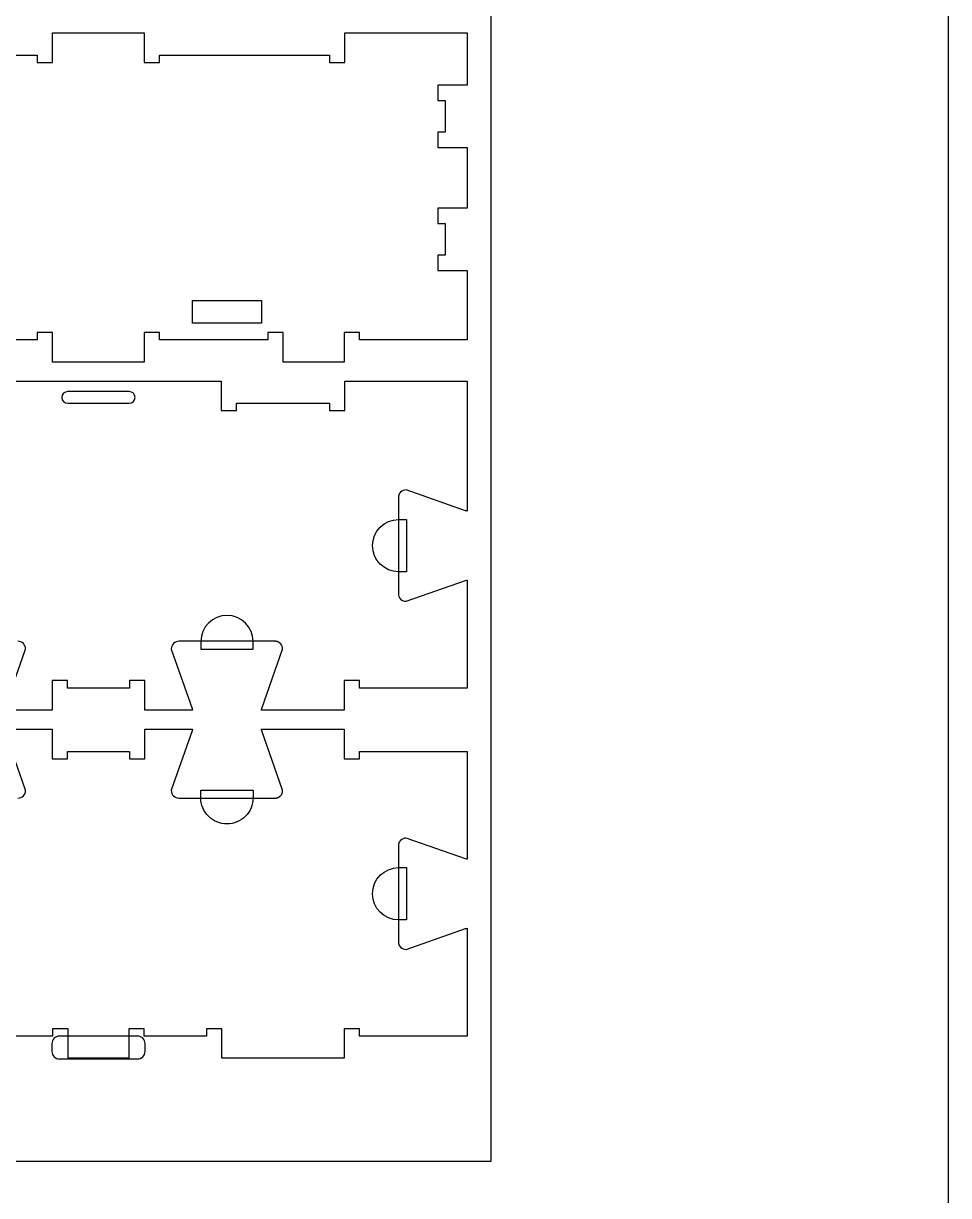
# Model space of a CAD drawing. Extents: x 0 to 4485, y 0 to 8771.
# Drawn here: x 2431 to 3183, y 3783 to 4736 of the extents above; entities that cross this region are included whole.
import ezdxf

# ---------------------------------------------------------------- set-up
doc = ezdxf.new("R2010")
doc.units = 0
for name, color, linetype in [('0_SHEET_SPRUCEPLY_2440X122', 1, 'CONTINUOUS'), ('3_ANYTOOL_CUTTHROUGH_INSID', 4, 'CONTINUOUS'), ('4_ANYTOOL_CUTTHROUGH_OUTSI', 5, 'CONTINUOUS'), ('5_ANYTOOL_HALF_MILL_9MM_IN', 3, 'CONTINUOUS'), ('DONOTCUT', 7, 'CONTINUOUS')]:
    doc.layers.add(name, color=color, linetype=linetype)

msp = doc.modelspace()

# ---------------------------------------------------------------- linework, layer by layer
at = {"layer": '0_SHEET_SPRUCEPLY_2440X122'}
msp.add_lwpolyline([(371.7, 5030.99), (371.7, 3810.99), (2811.7, 3810.99), (2811.7, 5030.99)], close=True, dxfattribs=at)
at = {"layer": '3_ANYTOOL_CUTTHROUGH_INSID', "color": 4}
msp.add_lwpolyline([(2625, 4492.12), (2568.8, 4492.12), (2568.8, 4510.62), (2625, 4510.62)], close=True, dxfattribs=at)
msp.add_lwpolyline([(2625, 4492.12), (2568.8, 4492.12), (2568.8, 4510.62), (2625, 4510.62)], close=True, dxfattribs=at)
msp.add_lwpolyline([(2467.45, 4427.12), (2517.45, 4427.12, 1), (2517.45, 4436.62), (2467.45, 4436.62, 1)], format="xyb", close=True, dxfattribs=at)
msp.add_lwpolyline([(2467.45, 4427.12), (2517.45, 4427.12, 1), (2517.45, 4436.62), (2467.45, 4436.62, 1)], format="xyb", close=True, dxfattribs=at)
at = {"layer": '4_ANYTOOL_CUTTHROUGH_OUTSI', "color": 5}
msp.add_lwpolyline([(2342.45, 4710.12), (2442.7, 4710.12), (2442.7, 4704.12), (2455.2, 4704.12), (2455.2, 4728.12), (2529.7, 4728.12), (2529.7, 4704.12), (2542.2, 4704.12), (2542.2, 4710.12), (2642.45, 4710.12), (2680.2, 4710.12), (2680.2, 4704.12), (2692.7, 4704.12), (2692.7, 4704.37), (2692.7, 4704.37), (2692.7, 4728.12), (2792.2, 4728.12), (2792.2, 4685.62), (2768.2, 4685.62), (2768.2, 4673.12), (2774.2, 4673.12), (2774.2, 4647.62), (2768.2, 4647.62), (2768.2, 4635.12), (2792.2, 4635.12), (2792.2, 4585.62), (2768.2, 4585.62), (2768.2, 4573.12), (2774.2, 4573.12), (2774.2, 4547.62), (2768.2, 4547.62), (2768.2, 4535.12), (2792.2, 4535.12), (2792.2, 4478.62), (2704.7, 4478.62), (2704.7, 4484.62), (2692.2, 4484.62), (2692.2, 4484.37), (2692.2, 4484.37), (2692.2, 4460.62), (2642.7, 4460.62), (2642.7, 4484.62), (2630.2, 4484.62), (2630.2, 4478.62), (2542.2, 4478.62), (2542.2, 4484.62), (2529.7, 4484.62), (2529.7, 4460.62), (2455.2, 4460.62), (2455.2, 4484.62), (2442.7, 4484.62), (2442.7, 4478.62), (2354.7, 4478.62)], dxfattribs=at)
msp.add_lwpolyline([(2342.45, 4710.12), (2442.7, 4710.12), (2442.7, 4704.12), (2455.2, 4704.12), (2455.2, 4728.12), (2529.7, 4728.12), (2529.7, 4704.12), (2542.2, 4704.12), (2542.2, 4710.12), (2642.45, 4710.12), (2680.2, 4710.12), (2680.2, 4704.12), (2692.7, 4704.12), (2692.7, 4704.37), (2692.7, 4704.37), (2692.7, 4728.12), (2792.2, 4728.12), (2792.2, 4685.62), (2768.2, 4685.62), (2768.2, 4673.12), (2774.2, 4673.12), (2774.2, 4647.62), (2768.2, 4647.62), (2768.2, 4635.12), (2792.2, 4635.12), (2792.2, 4585.62), (2768.2, 4585.62), (2768.2, 4573.12), (2774.2, 4573.12), (2774.2, 4547.62), (2768.2, 4547.62), (2768.2, 4535.12), (2792.2, 4535.12), (2792.2, 4478.62), (2704.7, 4478.62), (2704.7, 4484.62), (2692.2, 4484.62), (2692.2, 4484.37), (2692.2, 4484.37), (2692.2, 4460.62), (2642.7, 4460.62), (2642.7, 4484.62), (2630.2, 4484.62), (2630.2, 4478.62), (2542.2, 4478.62), (2542.2, 4484.62), (2529.7, 4484.62), (2529.7, 4460.62), (2455.2, 4460.62), (2455.2, 4484.62), (2442.7, 4484.62), (2442.7, 4478.62), (2354.7, 4478.62)], dxfattribs=at)
for points in [[(2392.7, 4445.12), (2592.2, 4445.12), (2592.2, 4421.12), (2604.7, 4421.12), (2604.7, 4427.12), (2642.45, 4427.12), (2680.2, 4427.12), (2680.2, 4421.12), (2692.7, 4421.12), (2692.7, 4421.37), (2692.7, 4421.37), (2692.7, 4445.12), (2792.2, 4445.12), (2792.2, 4339.48), (2792.2, 4339.48, -0.061485), (2790.81, 4339.71), (2742.53, 4356.61), (2742.49, 4356.62), (2742.45, 4356.62), (2742.45, 4356.62, 0.198912), (2738.03, 4354.79), (2737.93, 4354.68), (2737.82, 4354.57), (2737.72, 4354.46), (2737.63, 4354.35), (2737.53, 4354.23), (2737.44, 4354.11), (2737.35, 4353.98), (2737.26, 4353.85), (2737.18, 4353.73), (2737.09, 4353.59), (2737.02, 4353.46), (2736.94, 4353.33), (2736.87, 4353.19), (2736.8, 4353.05), (2736.74, 4352.91), (2736.68, 4352.76), (2736.62, 4352.62), (2736.56, 4352.47), (2736.51, 4352.33), (2736.47, 4352.18), (2736.42, 4352.03), (2736.39, 4351.88), (2736.35, 4351.73), (2736.32, 4351.58), (2736.29, 4351.43), (2736.27, 4351.28), (2736.25, 4351.13), (2736.23, 4350.97), (2736.22, 4350.82), (2736.21, 4350.67), (2736.2, 4350.52), (2736.2, 4350.37), (2736.2, 4272.37, 0.414214), (2742.45, 4266.12), (2742.49, 4266.12), (2742.53, 4266.14), (2742.53, 4266.14), (2790.81, 4283.03, -0.061485), (2792.2, 4283.27), (2792.2, 4195.62), (2704.7, 4195.62), (2704.7, 4201.62), (2692.2, 4201.62), (2692.2, 4201.37), (2692.2, 4201.37), (2692.2, 4177.62), (2642.45, 4177.62), (2625.01, 4177.62), (2625.01, 4177.62, -0.061485), (2625.24, 4179.01), (2642.14, 4227.29), (2642.15, 4227.33), (2642.15, 4227.37), (2642.15, 4227.37, 0.198912), (2640.32, 4231.79), (2640.22, 4231.9), (2640.11, 4232), (2639.99, 4232.1), (2639.88, 4232.2), (2639.76, 4232.29), (2639.64, 4232.39), (2639.51, 4232.48), (2639.39, 4232.56), (2639.26, 4232.65), (2639.13, 4232.73), (2638.99, 4232.81), (2638.86, 4232.88), (2638.72, 4232.95), (2638.58, 4233.02), (2638.44, 4233.09), (2638.3, 4233.15), (2638.15, 4233.2), (2638.01, 4233.26), (2637.86, 4233.31), (2637.71, 4233.36), (2637.56, 4233.4), (2637.41, 4233.44), (2637.26, 4233.47), (2637.11, 4233.5), (2636.96, 4233.53), (2636.81, 4233.56), (2636.66, 4233.58), (2636.51, 4233.59), (2636.35, 4233.61), (2636.2, 4233.62), (2636.05, 4233.62), (2635.9, 4233.62), (2557.9, 4233.62, 0.414214), (2551.65, 4227.37), (2551.65, 4227.33), (2551.67, 4227.29), (2568.56, 4179.01), (2568.56, 4179.01, -0.061485), (2568.8, 4177.62), (2530.2, 4177.62), (2530.2, 4201.62), (2517.7, 4201.62), (2517.7, 4195.62), (2467.2, 4195.62), (2467.2, 4201.62), (2454.7, 4201.62), (2454.7, 4177.62), (2416.1, 4177.62)], [(2392.7, 4445.12), (2592.2, 4445.12), (2592.2, 4421.12), (2604.7, 4421.12), (2604.7, 4427.12), (2642.45, 4427.12), (2642.45, 4427.12), (2680.2, 4427.12), (2680.2, 4421.12), (2692.7, 4421.12), (2692.7, 4421.37), (2692.7, 4421.37), (2692.7, 4445.12), (2792.2, 4445.12), (2792.2, 4339.48), (2792.2, 4339.48, -0.061485), (2790.81, 4339.71), (2742.53, 4356.61), (2742.49, 4356.62), (2742.45, 4356.62), (2742.45, 4356.62, 0.198912), (2738.03, 4354.79), (2737.93, 4354.68), (2737.82, 4354.57), (2737.72, 4354.46), (2737.63, 4354.35), (2737.53, 4354.23), (2737.44, 4354.11), (2737.35, 4353.98), (2737.26, 4353.85), (2737.18, 4353.73), (2737.09, 4353.59), (2737.02, 4353.46), (2736.94, 4353.33), (2736.87, 4353.19), (2736.8, 4353.05), (2736.74, 4352.91), (2736.68, 4352.76), (2736.62, 4352.62), (2736.56, 4352.47), (2736.51, 4352.33), (2736.47, 4352.18), (2736.42, 4352.03), (2736.39, 4351.88), (2736.35, 4351.73), (2736.32, 4351.58), (2736.29, 4351.43), (2736.27, 4351.28), (2736.25, 4351.13), (2736.23, 4350.97), (2736.22, 4350.82), (2736.21, 4350.67), (2736.2, 4350.52), (2736.2, 4350.37), (2736.2, 4272.37, 0.414214), (2742.45, 4266.12), (2742.49, 4266.12), (2742.53, 4266.14), (2790.81, 4283.03), (2790.81, 4283.03, -0.061485), (2792.2, 4283.27), (2792.2, 4195.62), (2704.7, 4195.62), (2704.7, 4201.62), (2692.2, 4201.62), (2692.2, 4201.37), (2692.2, 4201.37), (2692.2, 4177.62), (2642.45, 4177.62), (2625.01, 4177.62), (2625.01, 4177.62, -0.061485), (2625.24, 4179.01), (2642.14, 4227.29), (2642.15, 4227.33), (2642.15, 4227.37), (2642.15, 4227.37, 0.198912), (2640.32, 4231.79), (2640.22, 4231.9), (2640.11, 4232), (2639.99, 4232.1), (2639.88, 4232.2), (2639.76, 4232.29), (2639.64, 4232.39), (2639.51, 4232.48), (2639.39, 4232.56), (2639.26, 4232.65), (2639.13, 4232.73), (2638.99, 4232.81), (2638.86, 4232.88), (2638.72, 4232.95), (2638.58, 4233.02), (2638.44, 4233.09), (2638.3, 4233.15), (2638.15, 4233.2), (2638.01, 4233.26), (2637.86, 4233.31), (2637.71, 4233.36), (2637.56, 4233.4), (2637.41, 4233.44), (2637.26, 4233.47), (2637.11, 4233.5), (2636.96, 4233.53), (2636.81, 4233.56), (2636.66, 4233.58), (2636.51, 4233.59), (2636.35, 4233.61), (2636.2, 4233.62), (2636.05, 4233.62), (2635.9, 4233.62), (2557.9, 4233.62, 0.414214), (2551.65, 4227.37), (2551.65, 4227.33), (2551.67, 4227.29), (2568.56, 4179.01), (2568.56, 4179.01, -0.061485), (2568.8, 4177.62), (2530.2, 4177.62), (2530.2, 4201.62), (2517.7, 4201.62), (2517.7, 4195.62), (2467.2, 4195.62), (2467.2, 4201.62), (2454.7, 4201.62), (2454.7, 4177.62), (2416.1, 4177.62)], [(2416.34, 4179.01), (2433.23, 4227.29), (2433.25, 4227.33), (2433.25, 4227.37), (2433.25, 4227.37, 0.414214), (2427, 4233.62)], [(2416.34, 4179.01), (2433.23, 4227.29), (2433.25, 4227.33), (2433.25, 4227.37), (2433.25, 4227.37, 0.414214), (2427, 4233.62)], [(2416.1, 4162.12), (2454.7, 4162.12), (2454.7, 4138.12), (2467.2, 4138.12), (2467.2, 4144.12), (2517.7, 4144.12), (2517.7, 4138.12), (2530.2, 4138.12), (2530.2, 4162.12), (2568.8, 4162.12), (2568.8, 4162.12, -0.061485), (2568.56, 4160.73), (2551.67, 4112.46), (2551.65, 4112.41), (2551.65, 4112.37), (2551.65, 4112.37, 0.414214), (2557.9, 4106.12), (2635.9, 4106.12), (2636.05, 4106.12), (2636.2, 4106.13), (2636.35, 4106.14), (2636.51, 4106.15), (2636.66, 4106.17), (2636.81, 4106.19), (2636.96, 4106.21), (2637.11, 4106.24), (2637.26, 4106.27), (2637.41, 4106.31), (2637.56, 4106.35), (2637.71, 4106.39), (2637.86, 4106.44), (2638.01, 4106.49), (2638.15, 4106.54), (2638.3, 4106.6), (2638.44, 4106.66), (2638.58, 4106.72), (2638.72, 4106.79), (2638.86, 4106.86), (2638.99, 4106.94), (2639.13, 4107.02), (2639.26, 4107.1), (2639.39, 4107.18), (2639.51, 4107.27), (2639.64, 4107.36), (2639.76, 4107.45), (2639.88, 4107.55), (2639.99, 4107.65), (2640.11, 4107.75), (2640.22, 4107.85), (2640.32, 4107.95, 0.198912), (2642.15, 4112.37), (2642.15, 4112.41), (2642.14, 4112.46), (2625.24, 4160.73), (2625.24, 4160.73, -0.061485), (2625.01, 4162.12), (2642.45, 4162.12), (2692.2, 4162.12), (2692.2, 4162.12), (2692.2, 4138.37), (2692.2, 4138.12), (2704.7, 4138.12), (2704.7, 4144.12), (2792.2, 4144.12), (2792.2, 4056.48), (2792.2, 4056.48, -0.061485), (2790.81, 4056.71), (2742.53, 4073.61), (2742.49, 4073.62), (2742.45, 4073.62), (2742.45, 4073.62, 0.198912), (2738.03, 4071.79), (2737.93, 4071.68), (2737.82, 4071.57), (2737.72, 4071.46), (2737.63, 4071.35), (2737.53, 4071.23), (2737.44, 4071.11), (2737.35, 4070.98), (2737.26, 4070.85), (2737.18, 4070.73), (2737.09, 4070.59), (2737.02, 4070.46), (2736.94, 4070.33), (2736.87, 4070.19), (2736.8, 4070.05), (2736.74, 4069.91), (2736.68, 4069.76), (2736.62, 4069.62), (2736.56, 4069.47), (2736.51, 4069.33), (2736.47, 4069.18), (2736.42, 4069.03), (2736.39, 4068.88), (2736.35, 4068.73), (2736.32, 4068.58), (2736.29, 4068.43), (2736.27, 4068.28), (2736.25, 4068.13), (2736.23, 4067.97), (2736.22, 4067.82), (2736.21, 4067.67), (2736.2, 4067.52), (2736.2, 4067.37), (2736.2, 3989.37, 0.414214), (2742.45, 3983.12), (2742.49, 3983.12), (2742.53, 3983.14), (2790.81, 4000.03), (2790.81, 4000.03, -0.061485), (2792.2, 4000.27), (2792.2, 3912.62), (2704.7, 3912.62), (2704.7, 3918.62), (2692.2, 3918.62), (2692.2, 3894.62), (2592.7, 3894.62), (2592.7, 3918.62), (2580.2, 3918.62), (2580.2, 3912.62), (2529.7, 3912.62), (2529.7, 3918.62), (2529.45, 3918.62), (2529.45, 3918.62), (2517.45, 3918.62), (2517.2, 3918.62), (2517.2, 3918.37), (2517.2, 3894.62), (2467.7, 3894.62), (2467.7, 3918.37), (2467.7, 3918.62), (2455.2, 3918.62), (2455.2, 3912.62), (2404.7, 3912.62)], [(2416.1, 4162.12), (2454.7, 4162.12), (2454.7, 4138.12), (2467.2, 4138.12), (2467.2, 4144.12), (2517.7, 4144.12), (2517.7, 4138.12), (2530.2, 4138.12), (2530.2, 4162.12), (2568.8, 4162.12), (2568.8, 4162.12, -0.061485), (2568.56, 4160.73), (2551.67, 4112.46), (2551.65, 4112.41), (2551.65, 4112.37), (2551.65, 4112.37, 0.414214), (2557.9, 4106.12), (2635.9, 4106.12), (2636.05, 4106.12), (2636.2, 4106.13), (2636.35, 4106.14), (2636.51, 4106.15), (2636.66, 4106.17), (2636.81, 4106.19), (2636.96, 4106.21), (2637.11, 4106.24), (2637.26, 4106.27), (2637.41, 4106.31), (2637.56, 4106.35), (2637.71, 4106.39), (2637.86, 4106.44), (2638.01, 4106.49), (2638.15, 4106.54), (2638.3, 4106.6), (2638.44, 4106.66), (2638.58, 4106.72), (2638.72, 4106.79), (2638.86, 4106.86), (2638.99, 4106.94), (2639.13, 4107.02), (2639.26, 4107.1), (2639.39, 4107.18), (2639.51, 4107.27), (2639.64, 4107.36), (2639.76, 4107.45), (2639.88, 4107.55), (2639.99, 4107.65), (2640.11, 4107.75), (2640.22, 4107.85), (2640.32, 4107.95, 0.198912), (2642.15, 4112.37), (2642.15, 4112.41), (2642.14, 4112.46), (2625.24, 4160.73), (2625.24, 4160.73, -0.061485), (2625.01, 4162.12), (2642.45, 4162.12), (2692.2, 4162.12), (2692.2, 4162.12), (2692.2, 4138.37), (2692.2, 4138.12), (2704.7, 4138.12), (2704.7, 4144.12), (2792.2, 4144.12), (2792.2, 4056.48), (2792.2, 4056.48, -0.061485), (2790.81, 4056.71), (2742.53, 4073.61), (2742.49, 4073.62), (2742.45, 4073.62), (2742.45, 4073.62, 0.198912), (2738.03, 4071.79), (2737.93, 4071.68), (2737.82, 4071.57), (2737.72, 4071.46), (2737.63, 4071.35), (2737.53, 4071.23), (2737.44, 4071.11), (2737.35, 4070.98), (2737.26, 4070.85), (2737.18, 4070.73), (2737.09, 4070.59), (2737.02, 4070.46), (2736.94, 4070.33), (2736.87, 4070.19), (2736.8, 4070.05), (2736.74, 4069.91), (2736.68, 4069.76), (2736.62, 4069.62), (2736.56, 4069.47), (2736.51, 4069.33), (2736.47, 4069.18), (2736.42, 4069.03), (2736.39, 4068.88), (2736.35, 4068.73), (2736.32, 4068.58), (2736.29, 4068.43), (2736.27, 4068.28), (2736.25, 4068.13), (2736.23, 4067.97), (2736.22, 4067.82), (2736.21, 4067.67), (2736.2, 4067.52), (2736.2, 4067.37), (2736.2, 3989.37, 0.414214), (2742.45, 3983.12), (2742.49, 3983.12), (2742.53, 3983.14), (2790.81, 4000.03), (2790.81, 4000.03, -0.061485), (2792.2, 4000.27), (2792.2, 3912.62), (2704.7, 3912.62), (2704.7, 3918.62), (2692.2, 3918.62), (2692.2, 3894.62), (2592.7, 3894.62), (2592.7, 3918.62), (2580.2, 3918.62), (2580.2, 3912.62), (2529.7, 3912.62), (2529.7, 3918.62), (2529.45, 3918.62), (2529.45, 3918.62), (2517.45, 3918.62), (2517.2, 3918.62), (2517.2, 3918.37), (2517.2, 3894.62), (2467.7, 3894.62), (2467.7, 3918.37), (2467.7, 3918.62), (2455.2, 3918.62), (2455.2, 3912.62), (2404.7, 3912.62)], [(2427, 4106.12, 0.414214), (2433.25, 4112.37), (2433.25, 4112.41), (2433.23, 4112.46), (2416.34, 4160.73)], [(2427, 4106.12, 0.414214), (2433.25, 4112.37), (2433.25, 4112.41), (2433.23, 4112.46), (2416.34, 4160.73)]]:
    msp.add_lwpolyline(points, format="xyb", dxfattribs=at)
at = {"layer": '5_ANYTOOL_HALF_MILL_9MM_IN'}
for points in [[(2736.45, 4290.12, -1), (2736.45, 4332.62), (2736.7, 4332.62), (2742.7, 4332.62), (2742.7, 4290.12), (2736.7, 4290.12), (2736.45, 4290.12)], [(2736.45, 4290.12, -1), (2736.45, 4332.62), (2736.7, 4332.62), (2742.7, 4332.62), (2742.7, 4290.12), (2736.7, 4290.12), (2736.45, 4290.12)], [(2618.15, 4233.37, 1), (2575.65, 4233.37), (2575.65, 4233.12), (2575.65, 4227.12), (2618.15, 4227.12), (2618.15, 4233.12), (2618.15, 4233.37)], [(2618.15, 4233.37, 1), (2575.65, 4233.37), (2575.65, 4233.12), (2575.65, 4227.12), (2618.15, 4227.12), (2618.15, 4233.12), (2618.15, 4233.37)], [(2618.15, 4106.37, -0.414214), (2596.9, 4085.12, -0.414214), (2575.65, 4106.37), (2575.65, 4106.62), (2575.65, 4112.62), (2618.15, 4112.62), (2618.15, 4106.62), (2618.15, 4106.37)], [(2618.15, 4106.37, -0.414214), (2596.9, 4085.12, -0.414214), (2575.65, 4106.37), (2575.65, 4106.62), (2575.65, 4112.62), (2618.15, 4112.62), (2618.15, 4106.62), (2618.15, 4106.37)], [(2736.45, 4007.12, -1), (2736.45, 4049.62), (2736.7, 4049.62), (2742.7, 4049.62), (2742.7, 4007.12), (2736.7, 4007.12), (2736.45, 4007.12)], [(2736.45, 4007.12, -1), (2736.45, 4049.62), (2736.7, 4049.62), (2742.7, 4049.62), (2742.7, 4007.12), (2736.7, 4007.12), (2736.45, 4007.12)], [(2460.58, 3912.62, 0.414214), (2454.58, 3906.62), (2454.58, 3900.12, 0.414214), (2460.58, 3894.12), (2524.33, 3894.12, 0.414214), (2530.33, 3900.12), (2530.33, 3906.62, 0.414214), (2524.33, 3912.62)], [(2460.58, 3912.62, 0.414214), (2454.58, 3906.62), (2454.58, 3900.12, 0.414214), (2460.58, 3894.12), (2524.33, 3894.12, 0.414214), (2530.33, 3900.12), (2530.33, 3906.62, 0.414214), (2524.33, 3912.62)]]:
    msp.add_lwpolyline(points, format="xyb", close=True, dxfattribs=at)
at = {"layer": 'DONOTCUT'}
msp.add_lwpolyline([(0, 0), (3183.41, 0), (3183.41, 5593.43), (0, 5593.43)], close=True, dxfattribs=at)

doc.saveas('drawing.dxf')
